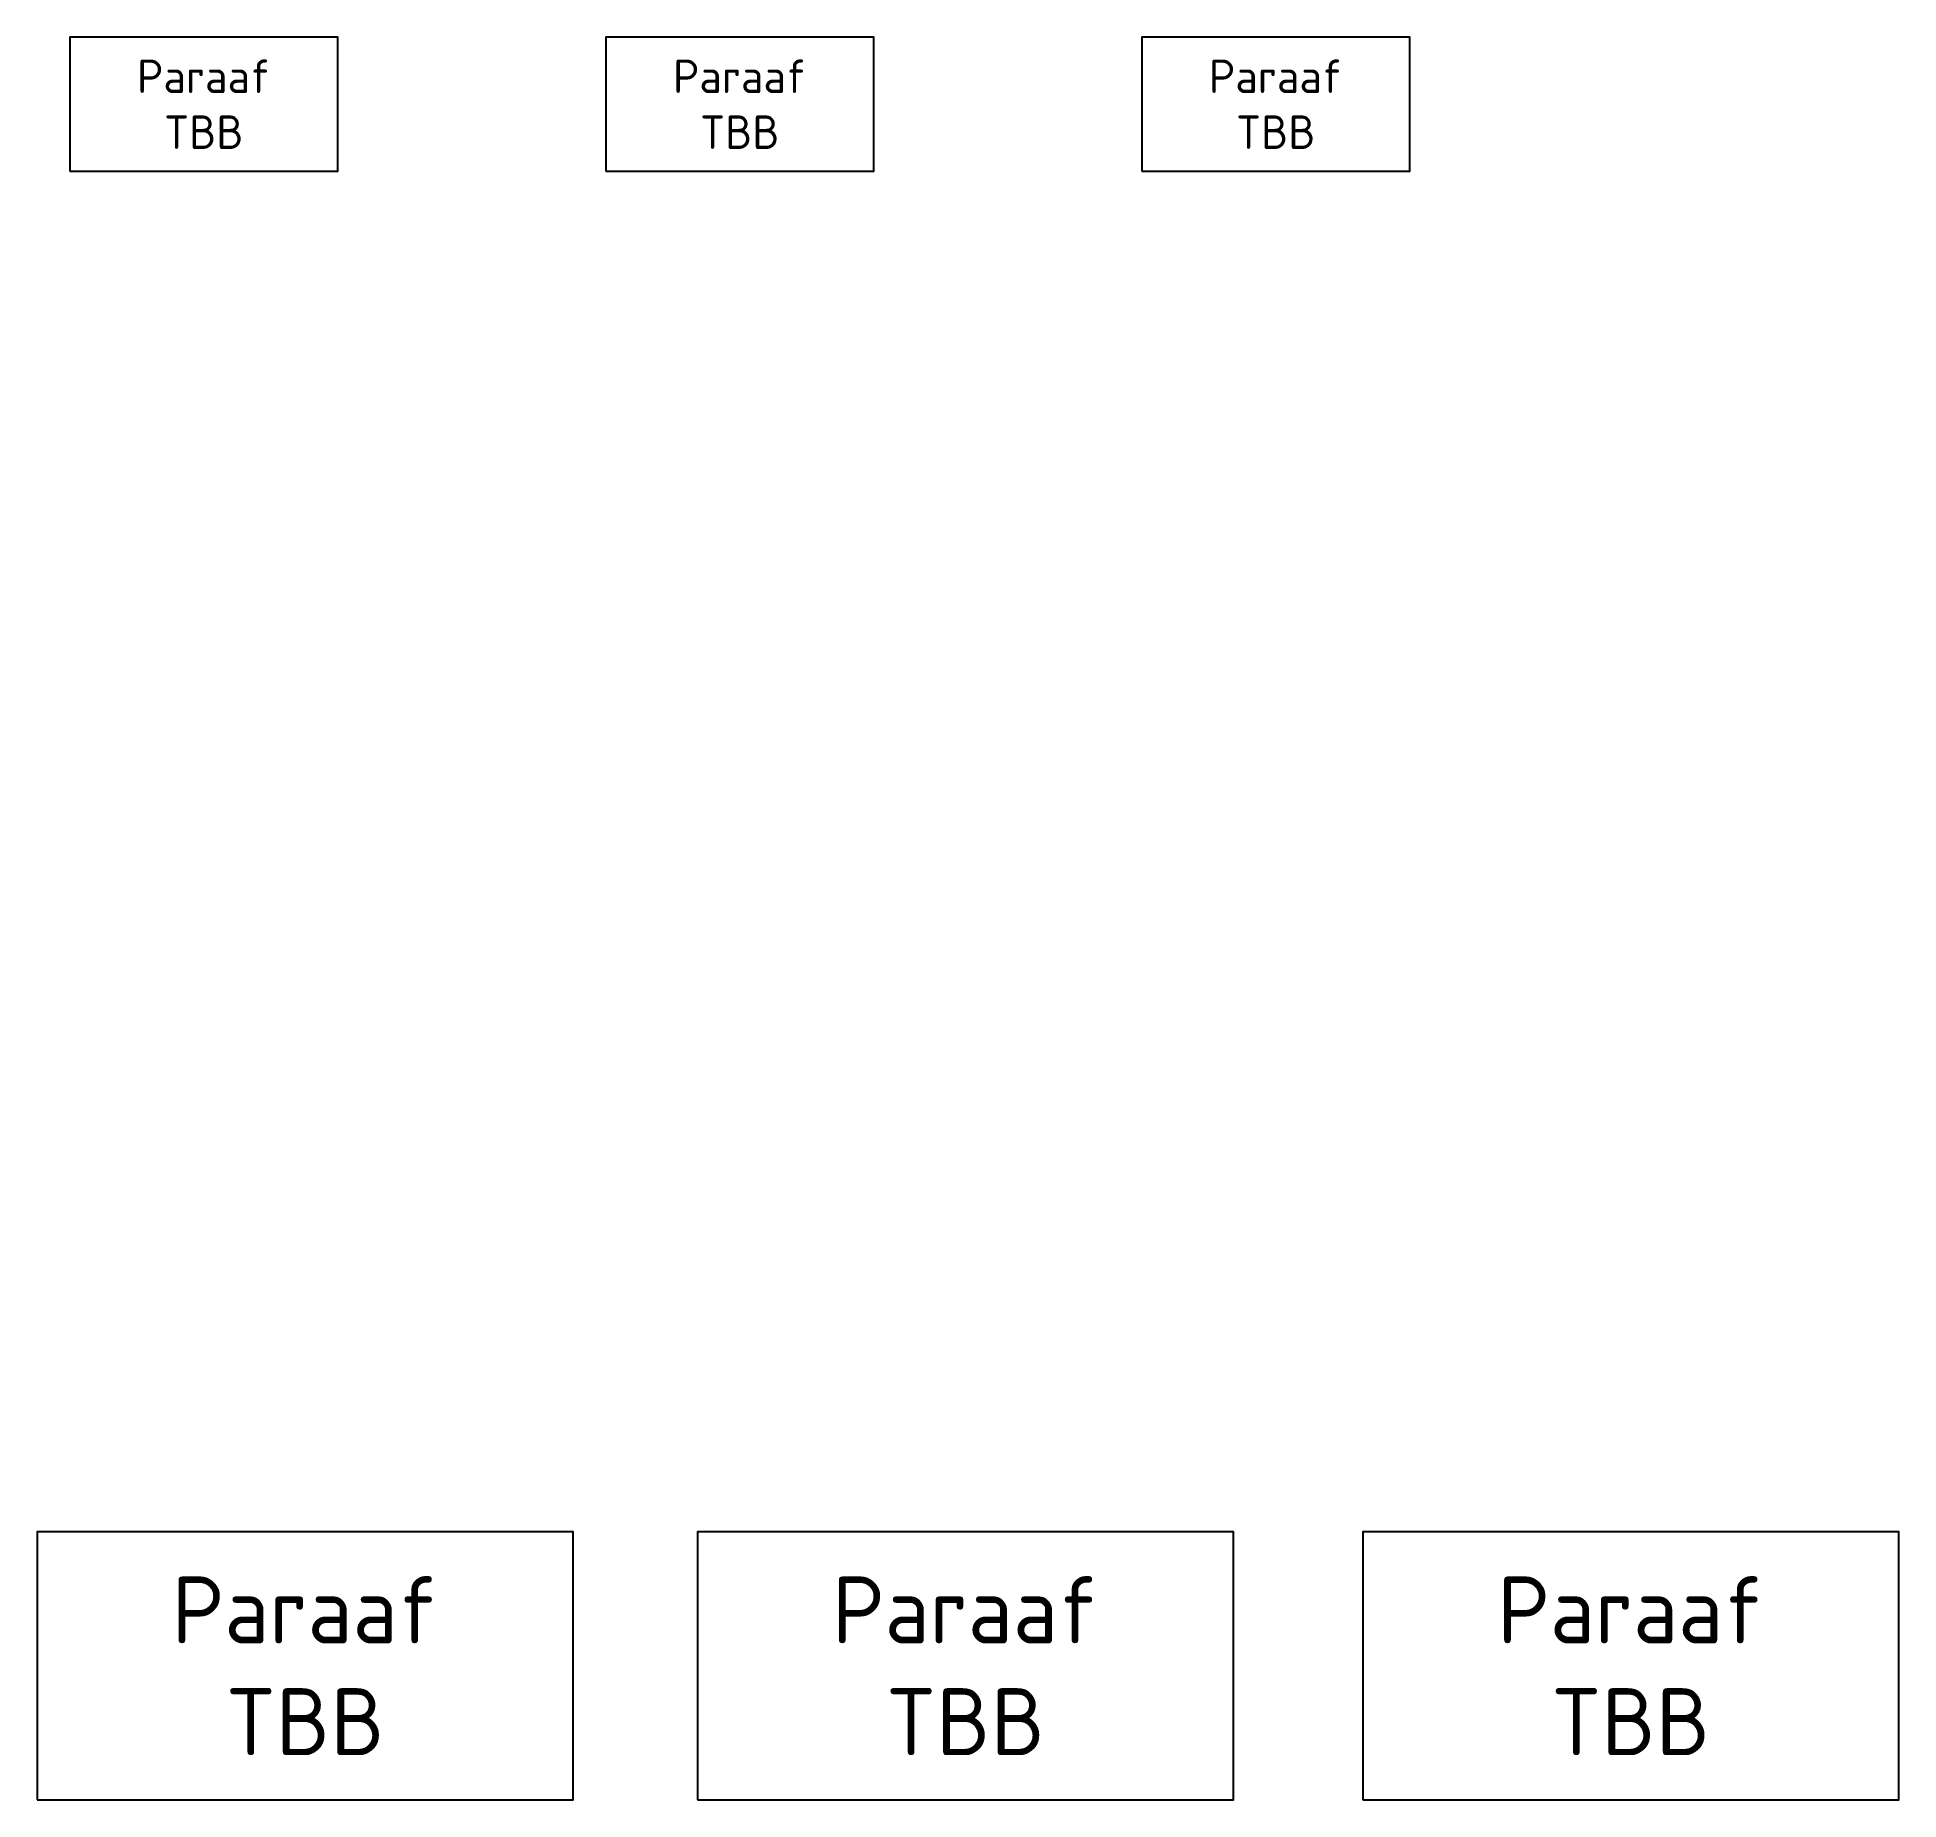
# Paper-space layout 'hier het tekeningnummer invullen' of a CAD drawing. Header units: metres. Extents: x -80.2 to -10.8, y 32.2 to 98.
import ezdxf

# ---------------------------------------------------------------- set-up
doc = ezdxf.new("R2010")
doc.units = ezdxf.units.M
doc.layers.add('(HC) Maatvoering', color=7, linetype='Continuous')
doc.layers.add('(HC) Viewport', color=34, linetype='Continuous', plot=False)
doc.styles.get("Standard").update_dxf_attribs({"font": 'NLCS-ISO.ttf', "height": 2.5})

# ---------------------------------------------------------------- blocks, each defined once
blk = doc.blocks.new('ZZ_Paraaf TBB')
at = {"layer": '(HC) Viewport'}
blk.add_lwpolyline([(0, 0), (20, 0), (20, 10), (0, 10)], close=True, dxfattribs=at)
at = {"layer": '(HC) Viewport', "insert": (10, 5), "char_height": 2.5, "attachment_point": 5}
blk.add_mtext('Paraaf\\PTBB', dxfattribs=at)
blk = doc.blocks.new('01.02.03 Paraaf TBB (D)')
at = {"layer": '(HC) Maatvoering'}
blk.add_blockref('ZZ_Paraaf TBB', (0, 0), dxfattribs=at)

psp = doc.layouts.new('hier het tekeningnummer invullen')

# ---------------------------------------------------------------- block references
at = {"xscale": 0.5, "yscale": 0.5, "zscale": 0.5}
for p in [(-79, 93), (-59, 93), (-39, 93)]:
    psp.add_blockref('01.02.03 Paraaf TBB (D)', p, dxfattribs=at)
for p in [(-80.216, 32.229), (-55.576, 32.229), (-30.751, 32.229)]:
    psp.add_blockref('01.02.03 Paraaf TBB (D)', p)

doc.saveas('drawing.dxf')
